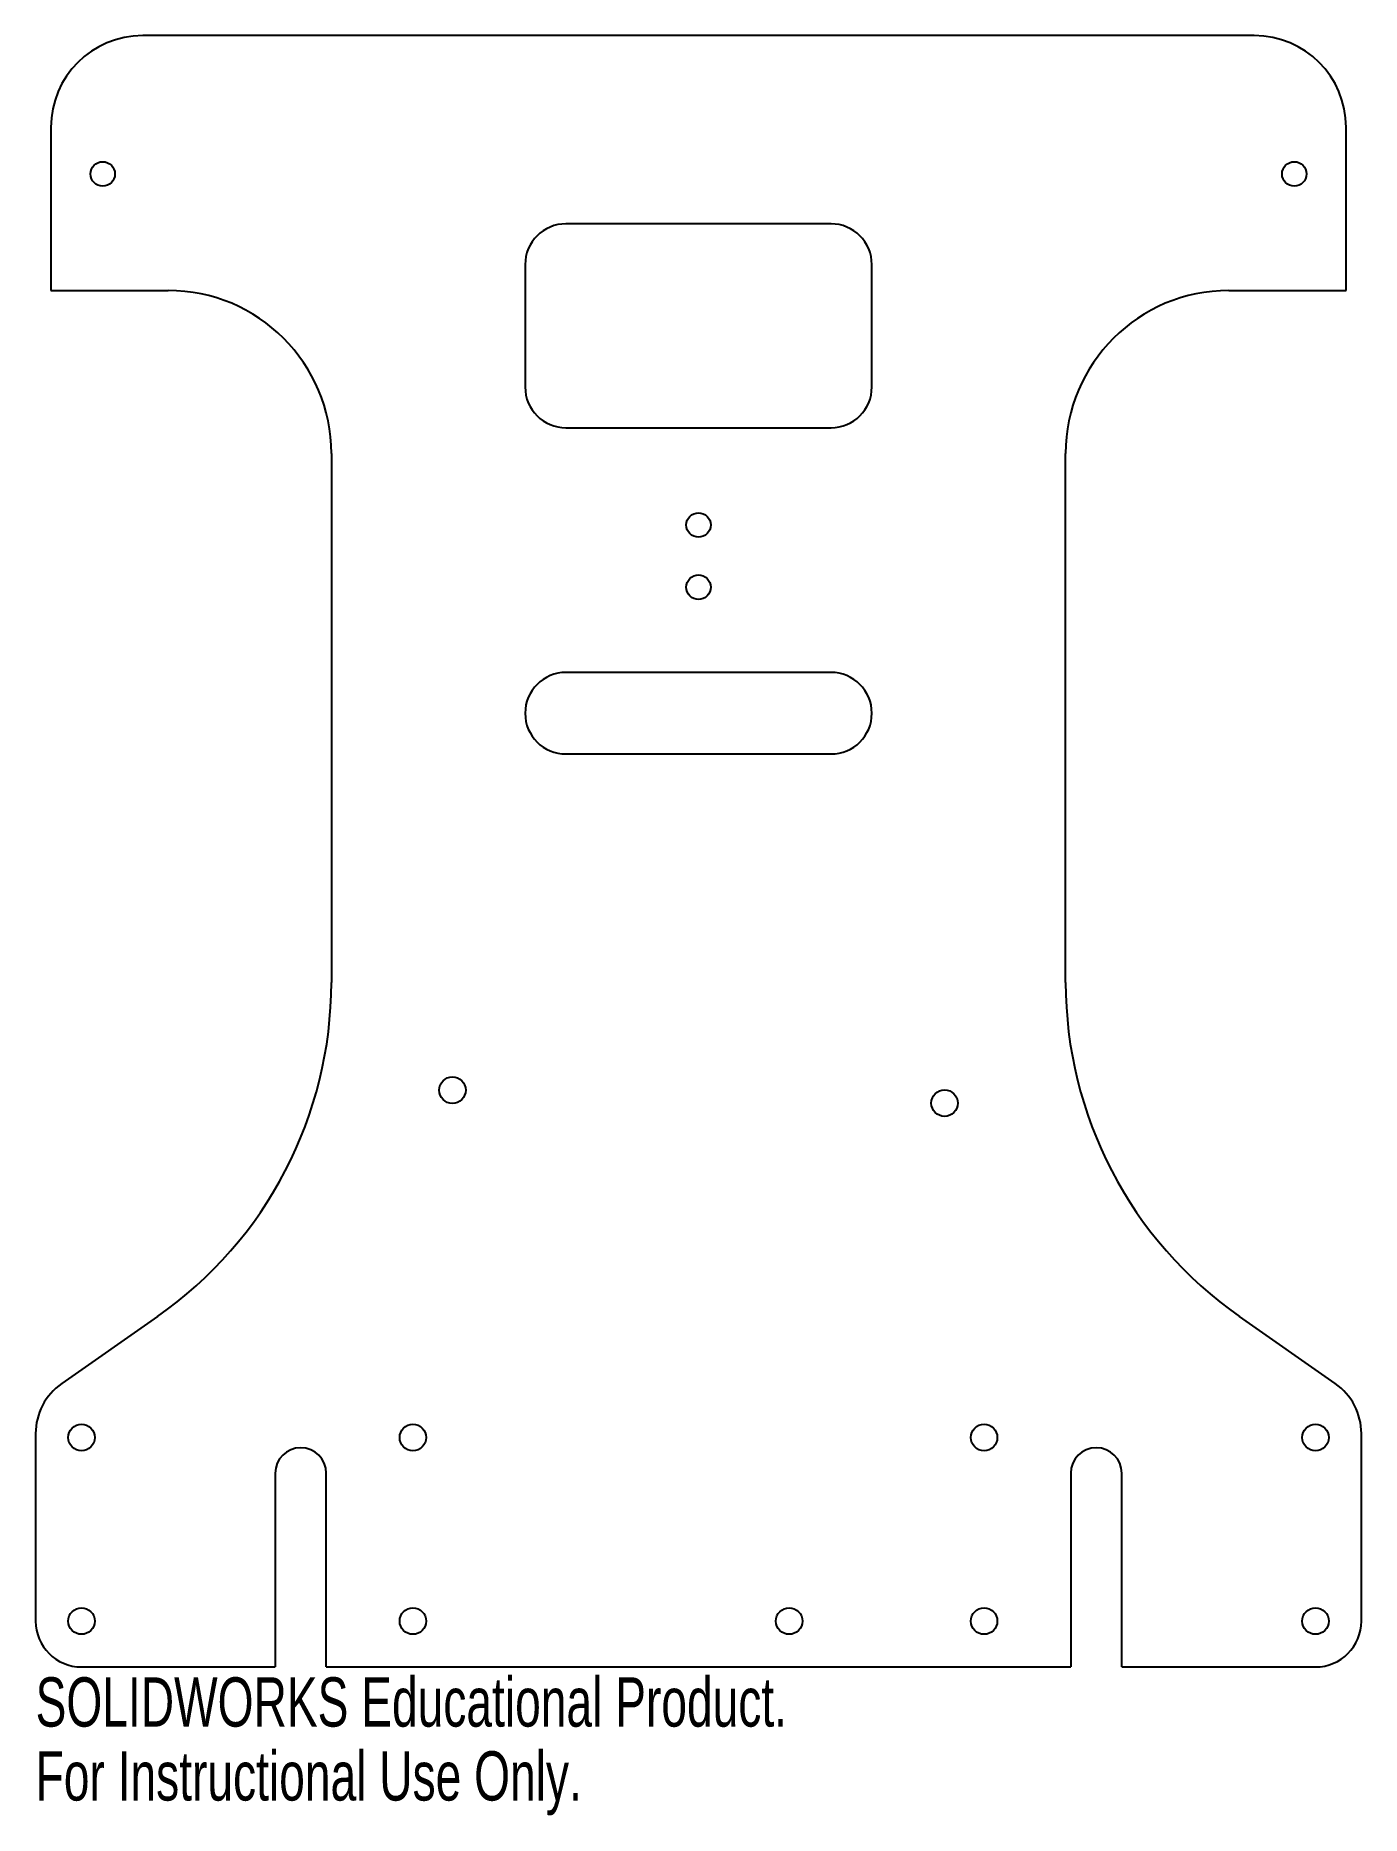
# Model space of a CAD drawing. Header units: millimetres. Extents: x -65 to 65, y -175 to 0.
import ezdxf

# ---------------------------------------------------------------- set-up
doc = ezdxf.new("R2010")
doc.units = ezdxf.units.MM
doc.styles.add('SLDTEXTSTYLE0', font='TXT', dxfattribs={"width": 0.7})

msp = doc.modelspace()

# ---------------------------------------------------------------- linework, layer by layer
at = {"color": 7, "linetype": 'Continuous', "lineweight": 25}
for p, q in [((54.5, 0), (-54.5, 0)), ((-63.5, -9), (-63.5, -25)), ((63.5, -25), (63.5, -9)), ((13, -18.46), (-13, -18.46)), ((-17, -22.46), (-17, -34.46)), ((17, -34.46), (17, -22.46)), ((-63.5, -25), (-52, -25)), ((52, -25), (63.5, -25)), ((-13, -38.46), (13, -38.46)), ((-36, -41), (-36, -92.87)), ((36, -92.87), (36, -41)), ((13, -62.46), (-13, -62.46)), ((-13, -70.46), (13, -70.46)), ((-53.06, -125.64), (-62.44, -132.21)), ((62.44, -132.21), (53.06, -125.64)), ((-65, -137.12), (-65, -155.5)), ((65, -155.5), (65, -137.12)), ((-41.5, -141), (-41.5, -160)), ((-36.5, -160), (-36.5, -141)), ((36.5, -141), (36.5, -160)), ((41.5, -160), (41.5, -141)), ((-60.5, -160), (-41.5, -160)), ((-36.5, -160), (36.5, -160)), ((41.5, -160), (60.5, -160))]:
    msp.add_line(p, q, dxfattribs=at)
for centre, radius in [((-58.42, -13.57), 1.2), ((58.42, -13.57), 1.2), ((0, -48), 1.2), ((0, -54.1), 1.2), ((-24.13, -103.43), 1.3), ((24.13, -104.7), 1.3), ((-60.5, -137.5), 1.3), ((-28, -137.5), 1.3), ((28, -137.5), 1.3), ((60.5, -137.5), 1.3), ((-60.5, -155.5), 1.3), ((-28, -155.5), 1.3), ((8.89, -155.5), 1.3), ((28, -155.5), 1.3), ((60.5, -155.5), 1.3)]:
    msp.add_circle(centre, radius, dxfattribs=at)
for centre, radius, start, end in [((-54.5, -9), 9, 90, 180), ((54.5, -9), 9, 0, 90), ((-13, -22.46), 4, 90, 180), ((13, -22.46), 4, 0, 90), ((-52, -41), 16, 0, 90), ((52, -41), 16, 90, 180), ((-13, -34.46), 4, 180, 270), ((13, -34.46), 4, 270, 0), ((-13, -66.46), 4, 90, 270), ((13, -66.46), 4, 270, 90), ((-76, -92.87), 40, 305, 0), ((76, -92.87), 40, 180, 235), ((-59, -137.12), 6, 125, 180), ((59, -137.12), 6, 0, 55), ((-39, -141), 2.5, 0, 180), ((39, -141), 2.5, 0, 180), ((-60.5, -155.5), 4.5, 180, 270), ((60.5, -155.5), 4.5, 270, 0)]:
    msp.add_arc(centre, radius, start, end, dxfattribs=at)

# ---------------------------------------------------------------- texts
at = {"color": 7, "linetype": 'Continuous', "char_height": 4.8336, "attachment_point": 1, "style": 'SLDTEXTSTYLE0'}
for s, insert in [('SOLIDWORKS Educational Product.', (-65, -161.02)), ('For Instructional Use Only.', (-65, -168.27))]:
    msp.add_mtext(s, dxfattribs=dict(at, insert=insert))

doc.saveas('drawing.dxf')
